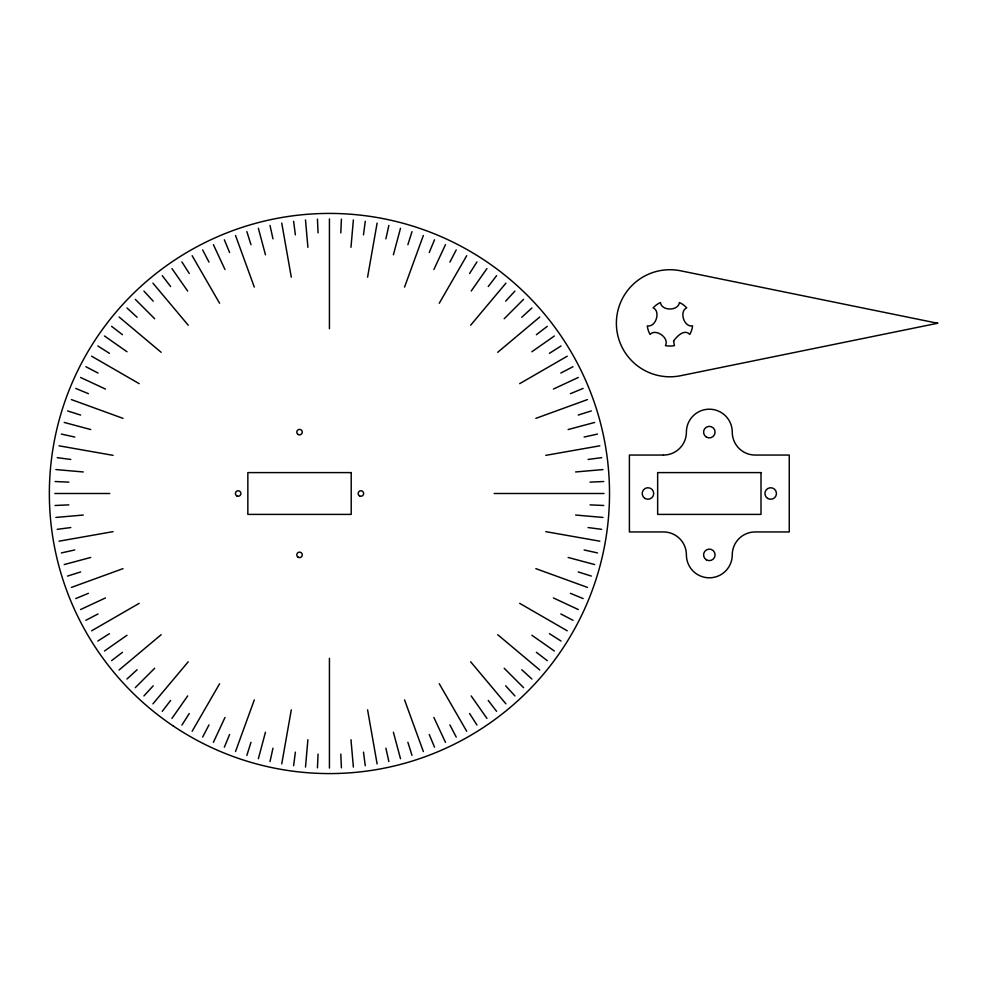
<?xml version="1.0" encoding="UTF-8"?>
<svg xmlns="http://www.w3.org/2000/svg" width="987" height="987" viewBox="0 0 987 987"><rect width="100%" height="100%" fill="white"/><g stroke="black" fill="none" stroke-linecap="round" stroke-linejoin="round"><path stroke-width="1.48" d="M317.456 767.824L318.061 754.105M340.811 232.895L341.403 219.176M305.501 767.047L307.895 739.695M350.977 247.305L353.371 219.953M293.595 765.739L295.384 752.131M363.475 234.869L365.276 221.261M281.751 763.913L291.288 709.838M367.583 277.162L377.12 223.087M270.006 761.582L272.967 748.171M385.892 238.829L388.866 225.418M258.36 758.732L265.466 732.206M393.394 254.794L400.5 228.268M246.861 755.376L250.994 742.286M407.878 244.714L411.998 231.624M235.523 751.526L254.301 699.919M404.559 287.081L423.349 235.474M224.357 747.184L229.601 734.501M429.259 252.499L434.514 239.816M213.389 742.36L224.987 717.475M433.873 269.525L445.482 244.64M202.643 737.067L208.985 724.89M449.887 262.11L456.228 249.933M192.132 731.305L219.595 683.744M439.264 303.256L466.728 255.695M181.892 725.087L189.27 713.502M469.59 273.498L476.968 261.913M171.935 718.425L187.678 695.934M471.181 291.066L486.936 268.575M162.275 711.343L170.628 700.449M488.232 286.551L496.597 275.657M152.923 703.854L188.233 661.783M470.639 325.216L505.936 283.146M143.917 695.946L153.195 685.829M505.665 301.171L514.943 291.054M135.268 687.668L154.688 668.248M504.184 318.752L523.591 299.332M126.99 679.007L137.107 669.729M521.753 317.271L531.882 307.993M119.082 670L161.152 634.703M497.707 352.297L539.778 317M111.58 660.661L122.474 652.296M536.385 334.704L547.279 326.339M104.499 651.001L126.99 635.246M531.87 351.754L554.361 335.999M97.849 641.032L109.421 633.666M549.438 353.334L561.023 345.968M91.631 630.792L139.192 603.341M519.68 383.659L567.229 356.208M85.869 620.292L98.046 613.951M560.813 373.049L572.991 366.708M80.564 609.547L105.461 597.937M553.411 389.063L578.296 377.453M75.74 598.578L88.423 593.323M570.437 393.677L583.12 388.422M71.397 587.413L123.005 568.635M535.855 418.365L587.462 399.587M67.548 576.075L80.65 571.942M578.222 415.058L591.312 410.925M64.204 564.564L90.718 557.458M568.142 429.542L594.667 422.436M61.354 552.93L74.753 549.956M584.107 437.044L597.517 434.07M59.01 541.184L113.098 531.648M545.762 455.352L599.849 445.816M57.197 529.34L70.805 527.552M588.067 459.448L601.675 457.66M55.889 517.435L83.241 515.041M575.618 471.959L602.983 469.565M55.099 505.48L68.819 504.875M590.041 482.125L603.76 481.52M54.84 493.5L109.754 493.5M494.191 493.5L604.019 493.5M55.099 481.52L68.819 482.125M590.041 504.875L603.76 505.48M55.889 469.565L83.241 471.959M575.618 515.041L602.983 517.435M57.197 457.66L70.805 459.448M588.067 527.552L601.675 529.34M59.01 445.816L113.098 455.352M545.762 531.648L599.849 541.184M61.354 434.07L74.753 437.044M584.107 549.956L597.517 552.93M64.204 422.436L90.718 429.542M568.142 557.458L594.667 564.564M67.548 410.925L80.65 415.058M578.222 571.942L591.312 576.075M71.397 399.587L123.005 418.365M535.855 568.635L587.462 587.413M75.74 388.422L88.423 393.677M570.437 593.323L583.12 598.578M80.564 377.453L105.461 389.063M553.411 597.937L578.296 609.547M85.869 366.708L98.046 373.049M560.813 613.951L572.991 620.292M91.631 356.208L139.192 383.659M519.68 603.341L567.229 630.792M97.849 345.968L109.421 353.334M549.438 633.666L561.023 641.032M104.499 335.999L126.99 351.754M531.87 635.246L554.361 651.001M111.58 326.339L122.474 334.704M536.385 652.296L547.279 660.661M119.082 317L161.152 352.297M497.707 634.703L539.778 670M126.99 307.993L137.107 317.271M521.753 669.729L531.882 679.007M135.268 299.332L154.688 318.752M504.184 668.248L523.591 687.668M143.917 291.054L153.195 301.171M505.665 685.829L514.943 695.946M152.923 283.146L188.233 325.216M470.639 661.783L505.936 703.854M162.275 275.657L170.628 286.551M488.232 700.449L496.597 711.343M171.935 268.575L187.678 291.066M471.181 695.934L486.936 718.425M181.892 261.913L189.27 273.498M469.59 713.502L476.968 725.087M192.132 255.695L219.595 303.256M439.264 683.744L466.728 731.305M202.643 249.933L208.985 262.11M449.887 724.89L456.228 737.067M213.389 244.64L224.987 269.525M433.873 717.475L445.482 742.36M224.357 239.816L229.601 252.499M429.259 734.501L434.514 747.184M235.523 235.474L254.301 287.081M404.559 699.919L423.349 751.526M246.861 231.624L250.994 244.714M407.878 742.286L411.998 755.376M258.36 228.268L265.466 254.794M393.394 732.206L400.5 758.732M270.006 225.418L272.967 238.829M385.892 748.171L388.866 761.582M281.751 223.087L291.288 277.162M367.583 709.838L377.12 763.913M293.595 221.261L295.384 234.869M363.475 752.131L365.276 765.739M305.501 219.953L307.895 247.305M350.977 739.695L353.371 767.047M317.456 219.176L318.061 232.895M340.811 754.105L341.403 767.824M329.436 218.904L329.436 328.745M329.436 658.255L329.436 768.096M673.59 341.157L674.429 345.598A22.787 22.787 0 0 1 665.423 345.598C669.791 337.986 655.565 328.066 650.063 334.445A22.787 22.787 0 0 1 647.287 325.87C656.022 327.511 660.809 311.139 653.147 307.833A22.787 22.787 0 0 1 660.439 302.528C661.512 311.164 678.328 311.164 679.414 302.528A22.787 22.787 0 0 1 686.705 307.833C679.044 311.164 683.818 327.499 692.566 325.87A22.787 22.787 0 0 1 689.777 334.445C684.373 328.412 676.477 336.74 673.59 341.107M937.65 323.255L680.635 375.714A53.545 53.545 0 0 1 616.381 323.255A53.545 53.545 0 0 1 680.635 270.796L937.65 323.255M663.474 455.056L629.398 455.056L629.398 531.944L663.474 531.944A22.923 22.923 0 0 1 686.397 554.867A22.923 22.923 0 0 0 709.332 577.802A22.923 22.923 0 0 0 732.255 554.867A22.923 22.923 0 0 1 755.178 531.944L789.267 531.944L789.267 455.056L755.178 455.056A22.923 22.923 0 0 1 732.255 432.133A22.923 22.923 0 0 0 709.332 409.198A22.923 22.923 0 0 0 686.397 432.133A22.923 22.923 0 0 1 663.474 455.056M351.212 472.6L247.848 472.6L247.848 514.4L351.212 514.4L351.212 472.6M761.002 472.6L657.65 472.6L657.65 514.4L761.002 514.4L761.002 472.6M173.367 726.074A280.086 280.086 0 0 0 608.88 512.364A280.086 280.086 0 0 0 206.049 242.062A280.086 280.086 0 0 0 173.367 726.074M298.16 557.248A2.751 2.751 0 0 0 302.281 554.867A2.751 2.751 0 0 0 298.16 552.498A2.751 2.751 0 0 0 298.16 557.248M359.527 495.881A2.751 2.751 0 0 0 363.648 493.5A2.751 2.751 0 0 0 359.527 491.119A2.751 2.751 0 0 0 359.527 495.881M298.16 434.502A2.751 2.751 0 0 0 302.281 432.133A2.751 2.751 0 0 0 298.16 429.752A2.751 2.751 0 0 0 298.16 434.502M236.781 495.881A2.751 2.751 0 0 0 240.902 493.5A2.751 2.751 0 0 0 236.781 491.119A2.751 2.751 0 0 0 236.781 495.881M706.445 437.118A5.762 5.762 0 0 0 715.094 432.133A5.762 5.762 0 0 0 706.445 427.137A5.762 5.762 0 0 0 706.445 437.118M767.812 498.497A5.762 5.762 0 0 0 776.461 493.5A5.762 5.762 0 0 0 767.812 488.503A5.762 5.762 0 0 0 767.812 498.497M706.445 559.863A5.762 5.762 0 0 0 715.094 554.867A5.762 5.762 0 0 0 706.445 549.882A5.762 5.762 0 0 0 706.445 559.863M645.079 498.497A5.762 5.762 0 0 0 653.727 493.5A5.762 5.762 0 0 0 645.079 488.503A5.762 5.762 0 0 0 645.079 498.497"/></g></svg>
